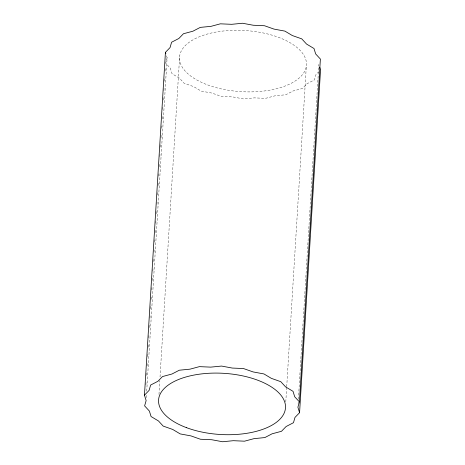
<?xml version="1.0" encoding="UTF-8"?>
<svg xmlns="http://www.w3.org/2000/svg" width="465" height="465" viewBox="0 0 465 465"><rect width="100%" height="100%" fill="white"/><g stroke="black" fill="none" stroke-linecap="round" stroke-linejoin="round"><path stroke-width="0.35" stroke-dasharray="2.33 1.74" d="M145.9 384.857L146.074 381.957M146.475 375.435L146.655 372.535M147.05 366.013L147.231 363.113M147.626 356.591L147.806 353.691M148.207 347.169L148.428 343.542M148.783 337.747L149.003 334.12M149.399 327.598L149.579 324.698M149.98 318.176L150.154 315.276M150.555 308.754L150.73 305.854M151.131 299.332L151.305 296.432M151.706 289.91L151.886 287.01M152.282 280.488L152.462 277.588M152.857 271.066L153.037 268.166M153.433 261.644L153.659 258.023M154.014 252.222L154.235 248.601M154.63 242.073L154.81 239.179M155.211 232.651L155.386 229.756M155.787 223.229L155.961 220.334M156.362 213.807L156.536 210.912M156.938 204.385L157.112 201.49M157.513 194.963L157.693 192.068M158.088 185.541L158.269 182.646M158.664 176.119L158.891 172.498M159.245 166.697L159.466 163.076M159.861 156.554L160.041 153.653M160.437 147.132L160.617 144.231M161.018 137.71L161.192 134.809M161.593 128.288L161.768 125.387M162.169 118.866L162.343 115.965M162.744 109.444L162.924 106.543M163.32 100.022L163.541 96.395M163.895 90.599L164.116 86.972M164.47 81.177L164.697 77.55M165.092 71.029L165.273 68.128M146.318 397.691L146.539 394.07M146.719 391.17L167.109 57.776L166.272 55.062M158.972 394.332L159.815 380.562M160.036 376.935L179.676 55.864M285.789 401.882L286.678 387.386M286.719 386.665L306.313 66.315A63.583 30.632 3.5 0 0 215.376 32.172A63.583 30.632 3.5 0 0 207.291 84.781A63.583 30.632 3.5 0 0 306.313 66.315M298.112 403.591L298.199 402.144M298.379 399.243L318.856 64.403M167.109 57.776L165.581 63.054L170.347 68.245L172.044 73.732L179.432 78.137L184.14 83.258L193.702 86.641L201.182 91.094L211.935 93.081L221.381 96.424L232.703 96.923L243.596 98.935L254.303 97.871L265.486 98.365L274.978 95.825L285.818 94.755L293.078 90.983L302.448 88.478L307.092 83.706L314.445 79.887L315.95 74.603L318.699 71.773"/><path stroke-width="0.7" d="M144.464 395.169L165.43 52.353L170.056 47.575L171.602 42.228L178.88 38.467L183.448 33.747L192.923 31.202L200.287 27.389L211.005 26.342L220.364 23.825L231.686 24.314L242.538 23.25L253.286 25.244L264.469 25.732L274.042 29.103L284.929 31.12L292.299 35.532L301.756 38.862L306.54 44.047L314.003 48.511L315.659 53.934L320.385 59.049L299.419 401.87L297.891 407.218L299.57 412.705L294.984 417.419L293.473 422.702L286.126 426.521L281.482 431.293L272.106 433.799L264.847 437.571L254.006 438.646L244.52 441.186L233.331 440.692L222.625 441.75L211.738 439.739L200.415 439.239L190.97 435.903L180.211 433.915L172.73 429.457L163.169 426.074L158.466 420.953L151.079 416.547L149.375 411.06L144.615 405.875L146.138 400.592L144.464 395.169L149.091 390.397L150.637 385.049L157.908 381.283L162.477 376.563L171.957 374.017L179.321 370.21L190.034 369.158L199.398 366.641L210.721 367.129L221.567 366.065L232.32 368.065L243.503 368.547L253.076 371.919L263.957 373.941L271.333 378.347L280.79 381.678L285.568 386.863L293.037 391.327L294.694 396.75L299.419 401.87M299.57 412.705L320.536 69.889L319.699 67.146M165.43 52.353L165.848 53.708M186.326 427.597A63.583 30.632 3.5 0 0 285.347 409.13A63.583 30.632 3.5 0 0 194.405 374.988A63.583 30.632 3.5 0 0 186.326 427.597"/></g></svg>
